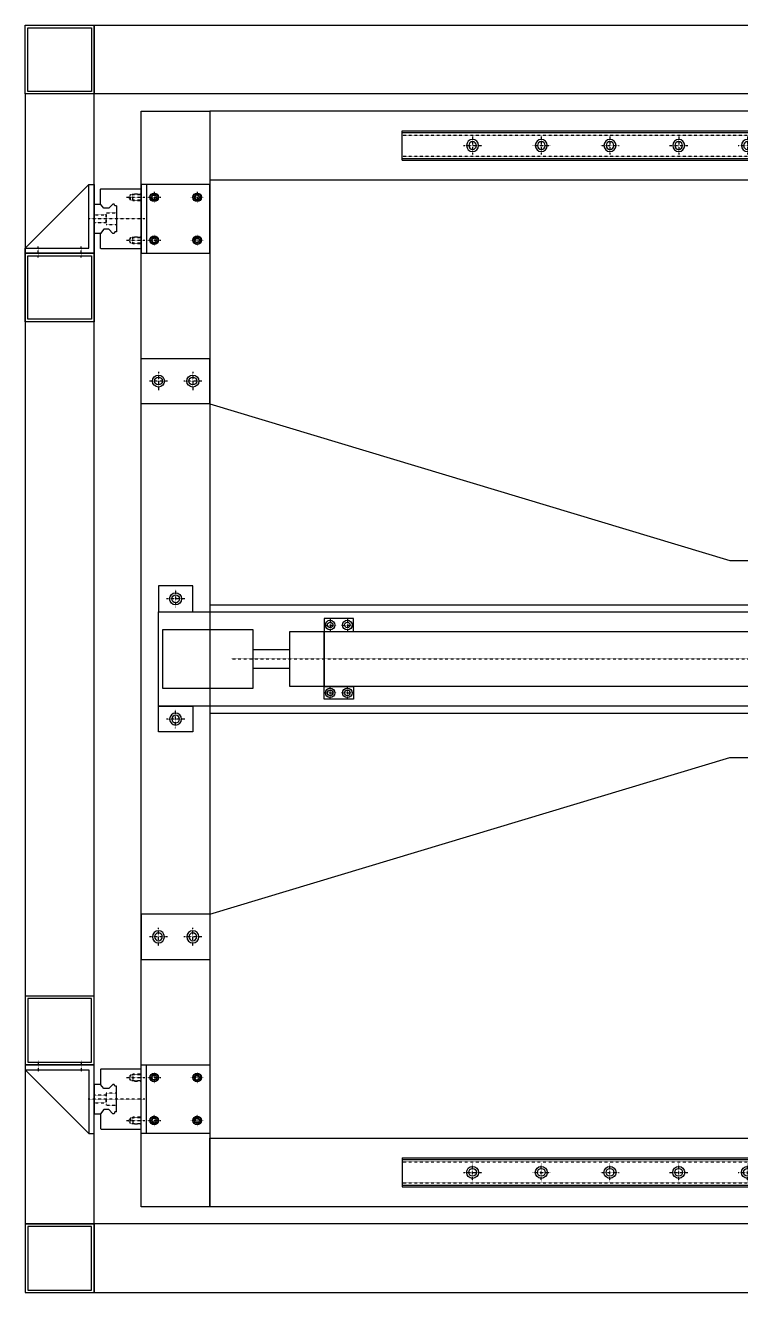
# Model space of a CAD drawing. Header units: inches. Extents: x 185496 to 352137, y 107182 to 179410.
# Drawn here: x 232317 to 233149, y 161525 to 163000 of the extents above; entities that cross this region are included whole.
import ezdxf

# ---------------------------------------------------------------- set-up
doc = ezdxf.new("R2010")
doc.units = ezdxf.units.IN
doc.header["$MEASUREMENT"] = 0
doc.linetypes.add('Ax-B-comp-B1-$0$TRAZOS', pattern=[0.75, 0.5, -0.25])
doc.linetypes.add('CENTER', pattern=[2, 1.25, -0.25, 0.25, -0.25])

# ---------------------------------------------------------------- blocks, each defined once
blk = doc.blocks.new('*U49')
at = {"color": 1, "linetype": 'CENTER', "ltscale": 0.01}
for p, q in [((0, 10.6), (0, -10.6)), ((10.6, 0), (-10.6, 0))]:
    blk.add_line(p, q, dxfattribs=at)
for radius in [7, 4.5]:
    blk.add_circle((0, 0), radius)
blk = doc.blocks.new('*U50')
at = {"color": 0, "linetype": 'ByBlock', "lineweight": -2, "transparency": 16777216}
for p in [(0, 0), (80, 0), (160, 0), (240, 0), (320, 0), (400, 0), (480, 0), (560, 0), (640, 0), (720, 0), (800, 0), (880, 0), (960, 0), (1040, 0), (1120, 0), (1200, 0), (1280, 0), (1360, 0), (1440, 0), (1520, 0)]:
    blk.add_blockref('*U49', p, dxfattribs=at)
blk = doc.blocks.new('*U51')
at = {"color": 1, "linetype": 'CENTER', "ltscale": 0.01}
for p, q in [((0, 10.6), (0, -10.6)), ((10.6, 0), (-10.6, 0))]:
    blk.add_line(p, q, dxfattribs=at)
for radius in [7, 4.5]:
    blk.add_circle((0, 0), radius)
blk = doc.blocks.new('*U52')
at = {"color": 0, "linetype": 'ByBlock', "lineweight": -2, "transparency": 16777216}
for p in [(0, 0), (80, 0), (160, 0), (240, 0), (320, 0), (400, 0), (480, 0), (560, 0), (640, 0), (720, 0), (800, 0), (880, 0), (960, 0), (1040, 0), (1120, 0), (1200, 0), (1280, 0), (1360, 0), (1440, 0), (1520, 0)]:
    blk.add_blockref('*U51', p, dxfattribs=at)
blk = doc.blocks.new('*U61')
at = {"color": 1, "linetype": 'CENTER', "ltscale": 0.01}
for p, q in [((0, 10.6), (0, -10.6)), ((10.6, 0), (-10.6, 0))]:
    blk.add_line(p, q, dxfattribs=at)
for radius in [7, 4.5]:
    blk.add_circle((0, 0), radius)
blk = doc.blocks.new('*U62')
at = {"color": 0, "linetype": 'ByBlock', "lineweight": -2, "transparency": 16777216}
for p in [(0, 0), (40, 0)]:
    blk.add_blockref('*U61', p, dxfattribs=at)
blk = doc.blocks.new('*U65')
at = {"color": 1, "linetype": 'CENTER', "ltscale": 0.01}
for p, q in [((0, 10.6), (0, -10.6)), ((10.6, 0), (-10.6, 0))]:
    blk.add_line(p, q, dxfattribs=at)
for radius in [7, 4.5]:
    blk.add_circle((0, 0), radius)
blk = doc.blocks.new('*U66')
at = {"color": 0, "linetype": 'ByBlock', "lineweight": -2, "transparency": 16777216}
for p in [(0, 0), (40, 0)]:
    blk.add_blockref('*U65', p, dxfattribs=at)
blk = doc.blocks.new('rdtyyery4')
at = {"color": 1, "linetype": 'CENTER', "ltscale": 0.01}
for p, q in [((45032.6, 39689), (45032.6, 39675.1)), ((45052.6, 39689), (45052.6, 39675.1)), ((46338.6, 39689), (46338.6, 39675.1)), ((46358.6, 39689), (46358.6, 39675.1)), ((45025.5, 39682.1), (45039.7, 39682.1)), ((45045.5, 39682.1), (45059.7, 39682.1)), ((46345.7, 39682.1), (46331.5, 39682.1)), ((46365.7, 39682.1), (46351.5, 39682.1)), ((44917.6, 39642.6), (46437.4, 39642.6)), ((45025.5, 39603.1), (45039.7, 39603.1)), ((45032.6, 39596.1), (45032.6, 39610)), ((45045.5, 39603.1), (45059.7, 39603.1)), ((45052.6, 39596.1), (45052.6, 39610)), ((46345.7, 39603.1), (46331.5, 39603.1)), ((46338.6, 39596.1), (46338.6, 39610)), ((46365.7, 39603.1), (46351.5, 39603.1)), ((46358.6, 39596.1), (46358.6, 39610))]:
    blk.add_line(p, q, dxfattribs=at)
for points in [[(45025.6, 39674.6), (45059.6, 39674.6), (45059.6, 39689.6), (45025.6, 39689.6)], [(46365.6, 39674.6), (46331.6, 39674.6), (46331.6, 39689.6), (46365.6, 39689.6)], [(44942.7, 39608.3), (44837.9, 39608.3), (44837.9, 39676.8), (44942.7, 39676.8)], [(44985.6, 39674.6), (45025.6, 39674.6), (45025.6, 39610.6), (44985.6, 39610.6)], [(45025.6, 39674.6), (46365.6, 39674.6), (46365.6, 39610.6), (45025.6, 39610.6)], [(46405.6, 39674.6), (46365.6, 39674.6), (46365.6, 39610.6), (46405.6, 39610.6)], [(44985.6, 39653.4), (44942.7, 39653.4), (44942.7, 39631.7), (44985.6, 39631.7)], [(45025.6, 39610.6), (45059.6, 39610.6), (45059.6, 39595.6), (45025.6, 39595.6)], [(46365.6, 39610.6), (46331.6, 39610.6), (46331.6, 39595.6), (46365.6, 39595.6)]]:
    blk.add_lwpolyline(points, close=True)
for centre, radius in [((45032.6, 39682.1), 5.5), ((45052.6, 39682.1), 5.5), ((46338.6, 39682.1), 5.5), ((46358.6, 39682.1), 5.5), ((45032.6, 39682.1), 3.25), ((45052.6, 39682.1), 3.25), ((46338.6, 39682.1), 3.25), ((46358.6, 39682.1), 3.25), ((45032.6, 39603.1), 5.5), ((45032.6, 39603.1), 3.25), ((45052.6, 39603.1), 5.5), ((45052.6, 39603.1), 3.25), ((46338.6, 39603.1), 5.5), ((46338.6, 39603.1), 3.25), ((46358.6, 39603.1), 5.5), ((46358.6, 39603.1), 3.25)]:
    blk.add_circle(centre, radius)
blk = doc.blocks.new('*U73')
at = {"color": 1, "linetype": 'CENTER', "ltscale": 0.01}
for p, q in [((0, 10.6), (0, -10.6)), ((10.6, 0), (-10.6, 0))]:
    blk.add_line(p, q, dxfattribs=at)
for radius in [7, 4.5]:
    blk.add_circle((0, 0), radius)
blk = doc.blocks.new('*U74')
at = {"color": 0, "linetype": 'ByBlock', "lineweight": -2, "transparency": 16777216}
blk.add_blockref('*U73', (0, 0), dxfattribs=at)
blk = doc.blocks.new('*U75')
at = {"color": 1, "linetype": 'CENTER', "ltscale": 0.01}
for p, q in [((0, 10.6), (0, -10.6)), ((10.6, 0), (-10.6, 0))]:
    blk.add_line(p, q, dxfattribs=at)
for radius in [7, 4.5]:
    blk.add_circle((0, 0), radius)
blk = doc.blocks.new('*U76')
at = {"color": 0, "linetype": 'ByBlock', "lineweight": -2, "transparency": 16777216}
blk.add_blockref('*U75', (0, 0), dxfattribs=at)
blk = doc.blocks.new('FGBGFHGTR')
for p, q in [((52293.5, 19072.2), (52367.5, 19146.2)), ((53398.3, 19072.2), (53324.3, 19146.2)), ((52293.5, 19005.2), (52373.5, 19005.2)), ((53398.3, 19005.2), (53318.3, 19005.2)), ((52548.8, 18931.2), (52495.9, 18931.2)), ((52548.8, 18931.2), (52731.2, 18326.1)), ((52782.8, 18931.2), (52782.8, 16959.7)), ((52909, 18931.2), (52909, 16959.7)), ((53142.9, 18931.2), (52960.6, 18326.1)), ((53142.9, 18931.2), (53195.8, 18931.2)), ((52231.2, 18707.6), (52231.2, 16959.7)), ((52233.2, 18707.6), (52233.2, 16959.7)), ((52263.2, 18707.6), (52263.2, 16959.7)), ((52265.2, 18707.6), (52265.2, 16959.7)), ((53426.6, 18707.6), (53426.6, 16959.7)), ((53428.5, 18707.6), (53428.5, 16959.7)), ((53458.6, 18707.6), (53458.6, 16959.7)), ((53460.6, 18707.6), (53460.6, 16959.7)), ((52731.2, 18326.1), (52731.2, 17564.8)), ((52960.6, 18326.1), (52960.6, 17564.8))]:
    blk.add_line(p, q)
at = {"color": 1, "linetype": 'CENTER', "ltscale": 0.004}
for p, q in [((52378.6, 19131.2), (52365.5, 19131.2)), ((53313.2, 19131.2), (53326.2, 19131.2)), ((52378.6, 19081.2), (52365.5, 19081.2)), ((53313.2, 19081.2), (53326.2, 19081.2)), ((52308.5, 19003.9), (52308.5, 18988.6)), ((52358.5, 19003.9), (52358.5, 18988.6)), ((53333.3, 19003.9), (53333.3, 18988.6)), ((53383.3, 19003.9), (53383.3, 18988.6)), ((52302, 18996.2), (52315, 18996.2)), ((52365, 18996.2), (52352, 18996.2)), ((53326.7, 18996.2), (53339.8, 18996.2)), ((53389.8, 18996.2), (53376.7, 18996.2)), ((52302, 18946.2), (52315, 18946.2)), ((52308.5, 18938.6), (52308.5, 18953.9)), ((52365, 18946.2), (52352, 18946.2)), ((52358.5, 18938.6), (52358.5, 18953.9)), ((53326.7, 18946.2), (53339.8, 18946.2)), ((53333.3, 18938.6), (53333.3, 18953.9)), ((53389.8, 18946.2), (53376.7, 18946.2)), ((53383.3, 18938.6), (53383.3, 18953.9))]:
    blk.add_line(p, q, dxfattribs=at)
at = {"color": 1, "linetype": 'CENTER', "ltscale": 0.01}
for p, q in [((52333.5, 19034.6), (52333.5, 19072.9)), ((52333.5, 19007.2), (52333.5, 19071.5)), ((53358.3, 19034.6), (53358.3, 19072.9)), ((53358.3, 19007.2), (53358.3, 19071.5)), ((52308.5, 19028.5), (52308.5, 19007.2)), ((52358.5, 19028.5), (52358.5, 19007.2)), ((53333.3, 19028.5), (53333.3, 19007.2)), ((53383.3, 19028.5), (53383.3, 19007.2))]:
    blk.add_line(p, q, dxfattribs=at)
at = {"color": 3, "linetype": 'Ax-B-comp-B1-$0$TRAZOS', "ltscale": 0.005}
for p, q in [((52305.1, 19023.7), (52308.5, 19025.7)), ((52311.8, 19023.7), (52308.5, 19025.7)), ((52355.1, 19023.7), (52358.5, 19025.7)), ((52361.8, 19023.7), (52358.5, 19025.7)), ((53329.9, 19023.7), (53333.3, 19025.7)), ((53336.6, 19023.7), (53333.3, 19025.7)), ((53379.9, 19023.7), (53383.3, 19025.7)), ((53386.6, 19023.7), (53383.3, 19025.7)), ((52236, 18707.6), (52236, 16959.7)), ((52260.4, 18707.6), (52260.4, 16959.7)), ((53431.4, 18707.6), (53431.4, 16959.7)), ((53455.8, 18707.6), (53455.8, 16959.7))]:
    blk.add_line(p, q, dxfattribs=at)
for points in [[(52108.2, 19066.2), (52188.2, 19066.2), (52188.2, 19146.2), (52108.2, 19146.2)], [(52111.2, 19069.2), (52185.2, 19069.2), (52185.2, 19143.2), (52111.2, 19143.2)], [(52188.2, 19066.2), (53503.6, 19066.2), (53503.6, 19146.2), (52188.2, 19146.2)], [(52293.5, 19066.2), (52373.5, 19066.2), (52373.5, 19146.2), (52367.5, 19146.2), (52367.5, 19072.2), (52293.5, 19072.2)], [(52373.5, 19066.2), (52453.5, 19066.2), (52453.5, 19146.2), (52373.5, 19146.2)], [(52376.5, 19069.2), (52450.5, 19069.2), (52450.5, 19143.2), (52376.5, 19143.2)], [(53318.3, 19066.2), (53238.3, 19066.2), (53238.3, 19146.2), (53318.3, 19146.2)], [(53315.3, 19069.2), (53241.3, 19069.2), (53241.3, 19143.2), (53315.3, 19143.2)], [(53398.3, 19066.2), (53318.3, 19066.2), (53318.3, 19146.2), (53324.3, 19146.2), (53324.3, 19072.2), (53398.3, 19072.2)], [(53583.6, 19066.2), (53503.6, 19066.2), (53503.6, 19146.2), (53583.6, 19146.2)], [(53580.6, 19069.2), (53506.6, 19069.2), (53506.6, 19143.2), (53580.6, 19143.2)], [(52108.2, 16824.7), (52188.2, 16824.7), (52188.2, 19066.2), (52108.2, 19066.2)], [(53583.6, 16824.7), (53503.6, 16824.7), (53503.6, 19066.2), (53583.6, 19066.2)], [(52208.2, 19011.2), (53483.6, 19011.2), (53483.6, 18931.2), (52208.2, 18931.2)], [(52293.5, 19011.2), (52373.5, 19011.2), (52373.5, 18931.2), (52293.5, 18931.2)], [(53398.3, 19011.2), (53318.3, 19011.2), (53318.3, 18931.2), (53398.3, 18931.2)], [(52311, 18997.7), (52308.5, 18999.1), (52306, 18997.7), (52306, 18994.8), (52308.5, 18993.3), (52311, 18994.8)], [(52356, 18997.7), (52358.5, 18999.1), (52361, 18997.7), (52361, 18994.8), (52358.5, 18993.3), (52356, 18994.8)], [(52790.9, 18951.2), (52760.9, 18951.2), (52760.9, 18991.2), (52790.9, 18991.2)], [(52790.9, 18991.2), (52900.9, 18991.2), (52900.9, 16899.7), (52790.9, 16899.7)], [(52900.9, 18951.2), (52930.9, 18951.2), (52930.9, 18991.2), (52900.9, 18991.2)], [(53335.8, 18997.7), (53333.3, 18999.1), (53330.8, 18997.7), (53330.8, 18994.8), (53333.3, 18993.3), (53335.8, 18994.8)], [(53380.8, 18997.7), (53383.3, 18999.1), (53385.8, 18997.7), (53385.8, 18994.8), (53383.3, 18993.3), (53380.8, 18994.8)], [(52311, 18944.8), (52308.5, 18943.3), (52306, 18944.8), (52306, 18947.7), (52308.5, 18949.1), (52311, 18947.7)], [(52356, 18944.8), (52358.5, 18943.3), (52361, 18944.8), (52361, 18947.7), (52358.5, 18949.1), (52356, 18947.7)], [(53335.8, 18944.8), (53333.3, 18943.3), (53330.8, 18944.8), (53330.8, 18947.7), (53333.3, 18949.1), (53335.8, 18947.7)], [(53380.8, 18944.8), (53383.3, 18943.3), (53385.8, 18944.8), (53385.8, 18947.7), (53383.3, 18949.1), (53380.8, 18947.7)], [(52288.2, 16959.7), (52208.2, 16959.7), (52208.2, 18931.2), (52288.2, 18931.2)], [(53403.6, 16959.7), (53483.6, 16959.7), (53483.6, 18931.2), (53403.6, 18931.2)]]:
    blk.add_lwpolyline(points, close=True)
for points in [[(52350.5, 19058.7), (52350.5, 19066.2), (52316.5, 19066.2), (52316.5, 19058.7)], [(53341.3, 19058.7), (53341.3, 19066.2), (53375.3, 19066.2), (53375.3, 19058.7)], [(52318.5, 19040.2), (52318.5, 19042.1), (52316.5, 19042.8), (52316.5, 19044.3), (52321.3, 19048.8), (52321.3, 19054.7), (52316.5, 19058.7)], [(52348.5, 19040.2), (52348.5, 19042.1), (52350.5, 19042.8), (52350.5, 19044.3), (52345.7, 19048.8), (52345.7, 19054.7), (52350.5, 19058.7)], [(53343.2, 19040.2), (53343.2, 19042.1), (53341.3, 19042.8), (53341.3, 19044.3), (53346.1, 19048.8), (53346.1, 19054.7), (53341.3, 19058.7)], [(53373.3, 19040.2), (53373.3, 19042.1), (53375.3, 19042.8), (53375.3, 19044.3), (53370.5, 19048.8), (53370.5, 19054.7), (53375.3, 19058.7)], [(52318.5, 19040.2), (52348.5, 19040.2)], [(53373.3, 19040.2), (53343.2, 19040.2)], [(52548.8, 18931.2), (52548.8, 19011.2), (52495.9, 19011.2), (52495.9, 18931.2)], [(53142.9, 18931.2), (53142.9, 19011.2), (53195.8, 19011.2), (53195.8, 18931.2)], [(52265.2, 18707.6), (52231.2, 18707.6)], [(53426.6, 18707.6), (53460.6, 18707.6)]]:
    blk.add_lwpolyline(points)
for points in [[(52329, 19052.2), (52338, 19052.2), (52338, 19066.2), (52329, 19066.2)], [(53362.8, 19052.2), (53353.8, 19052.2), (53353.8, 19066.2), (53362.8, 19066.2)], [(52326.5, 19040.2), (52340.5, 19040.2), (52340.5, 19052.2), (52326.5, 19052.2)], [(53365.3, 19040.2), (53351.3, 19040.2), (53351.3, 19052.2), (53365.3, 19052.2)], [(52304.5, 19011.2), (52312.5, 19011.2), (52312.5, 19021.2), (52304.5, 19021.2)], [(52305.1, 19011.2), (52311.8, 19011.2), (52311.8, 19023.7), (52305.1, 19023.7)], [(52354.5, 19011.2), (52362.5, 19011.2), (52362.5, 19021.2), (52354.5, 19021.2)], [(52355.1, 19011.2), (52361.8, 19011.2), (52361.8, 19023.7), (52355.1, 19023.7)], [(53337.3, 19011.2), (53329.3, 19011.2), (53329.3, 19021.2), (53337.3, 19021.2)], [(53336.6, 19011.2), (53329.9, 19011.2), (53329.9, 19023.7), (53336.6, 19023.7)], [(53387.3, 19011.2), (53379.3, 19011.2), (53379.3, 19021.2), (53387.3, 19021.2)], [(53386.6, 19011.2), (53379.9, 19011.2), (53379.9, 19023.7), (53386.6, 19023.7)]]:
    blk.add_lwpolyline(points, close=True, dxfattribs=at)
for points in [[(52316.5, 19058.7), (52299.5, 19058.7, 0.414214), (52298.5, 19057.7), (52298.5, 19012.2, 0.414214), (52299.5, 19011.2), (52367.5, 19011.2, 0.414214), (52368.5, 19012.2), (52368.5, 19057.7, 0.414214), (52367.5, 19058.7), (52350.5, 19058.7)], [(53375.3, 19058.7), (53392.3, 19058.7, -0.414214), (53393.3, 19057.7), (53393.3, 19012.2, -0.414214), (53392.3, 19011.2), (53324.3, 19011.2, -0.414214), (53323.3, 19012.2), (53323.3, 19057.7, -0.414214), (53324.3, 19058.7), (53341.3, 19058.7)]]:
    blk.add_lwpolyline(points, format="xyb")
for centre, radius in [((52308.5, 18996.2), 5), ((52308.5, 18996.2), 4.5), ((52308.5, 18996.2), 3), ((52358.5, 18996.2), 5), ((52358.5, 18996.2), 4.5), ((52358.5, 18996.2), 3), ((53333.3, 18996.2), 5), ((53333.3, 18996.2), 4.5), ((53333.3, 18996.2), 3), ((53383.3, 18996.2), 5), ((53383.3, 18996.2), 4.5), ((53383.3, 18996.2), 3), ((52308.5, 18946.2), 5), ((52308.5, 18946.2), 4.5), ((52308.5, 18946.2), 3), ((52358.5, 18946.2), 5), ((52358.5, 18946.2), 4.5), ((52358.5, 18946.2), 3), ((53333.3, 18946.2), 5), ((53333.3, 18946.2), 4.5), ((53333.3, 18946.2), 3), ((53383.3, 18946.2), 5), ((53383.3, 18946.2), 4.5), ((53383.3, 18946.2), 3)]:
    blk.add_circle(centre, radius)
at = {"xscale": -1}
for name, p, rotation in [('*U66', (52522.4, 18991.2), 90), ('*U76', (52775.9, 18971.2), 90), ('*U52', (53443.6, 17105.5), 270)]:
    blk.add_blockref(name, p, dxfattribs=dict(at, rotation=rotation))
for name, p, rotation in [('*U62', (53169.4, 18991.2), 270), ('rdtyyery4', (13203.3, 63823.9), 270), ('*U74', (52915.9, 18971.2), 270), ('*U50', (52248.2, 17105.5), 90)]:
    blk.add_blockref(name, p, dxfattribs=dict(rotation=rotation))
blk = doc.blocks.new('A$C692A75FB')
at = {"extrusion": (0, 0, -1), "zscale": -1, "rotation": 270}
blk.add_blockref('FGBGFHGTR', (-19228.1, 57152.3), dxfattribs=at)

msp = doc.modelspace()

# ---------------------------------------------------------------- block references
at = {"xscale": -1, "rotation": 180}
msp.add_blockref('A$C692A75FB', (232234.6, 166568.83, 276290.76), dxfattribs=at)

doc.saveas('drawing.dxf')
